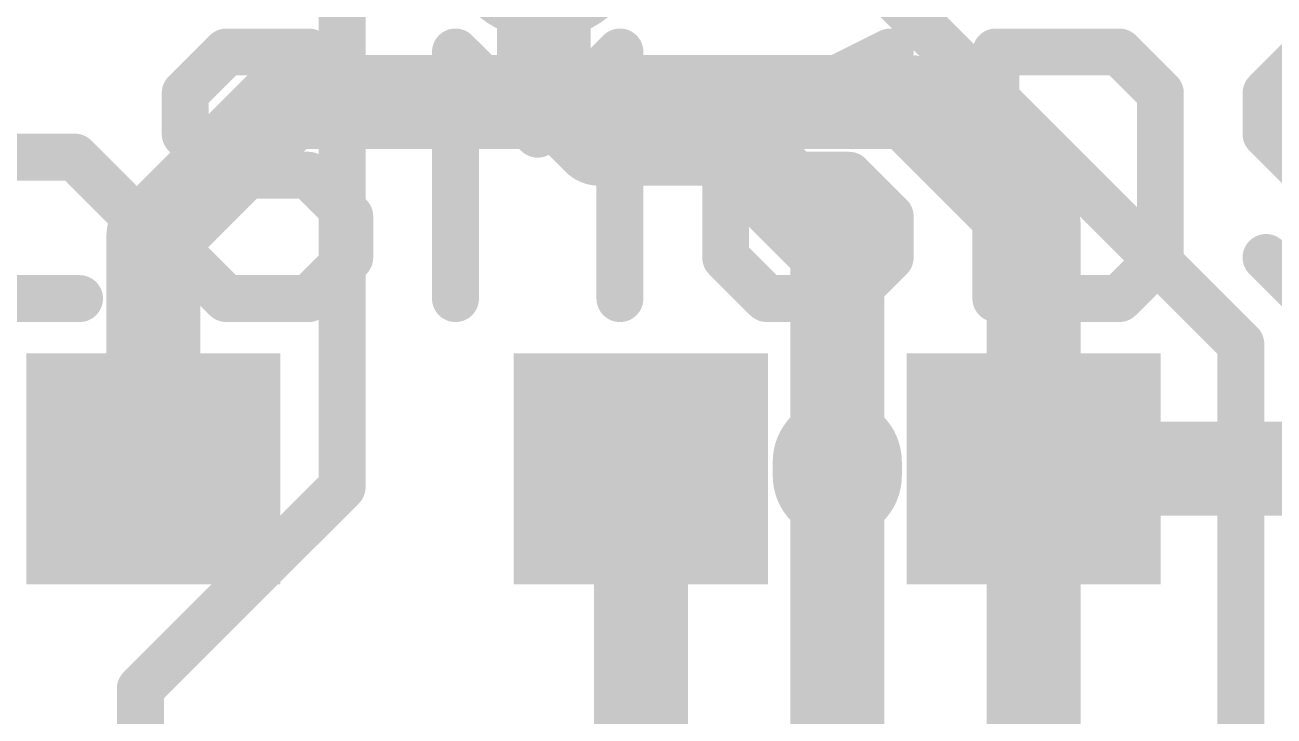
# Model space of a CAD drawing. Extents: x -0.1 to 23, y -0.1 to 23.
# Drawn here: x 7.91 to 13.32, y 14.17 to 17.16 of the extents above; entities that cross this region are included whole.
import ezdxf

# ---------------------------------------------------------------- set-up
doc = ezdxf.new("R2010")
doc.units = 0
for name, color, linetype in [('1', 12, 'CONTINUOUS'), ('16', 132, 'CONTINUOUS'), ('18', 110, 'CONTINUOUS'), ('21', 253, 'CONTINUOUS')]:
    doc.layers.add(name, color=color, linetype=linetype)

# ---------------------------------------------------------------- blocks, each defined once
blk = doc.blocks.new('RECT')
blk.add_solid([(-0.5, -0.5), (0.5, -0.5), (-0.5, 0.5), (0.5, 0.5)])
blk = doc.blocks.new('ROUNDV')
at = {"const_width": 0.5}
blk.add_lwpolyline([(0, -0.25, 1), (0, 0.25, 1), (0, -0.25)], format="xyb", dxfattribs=at)

msp = doc.modelspace()

# ---------------------------------------------------------------- linework, layer by layer
at = {"layer": '1'}
for points, const_width in [([(10.16, 16.9069), (10.16, 17.5419)], 0.4064), ([(10.0806, 16.8275), (10.16, 16.9069)], 0.4064), ([(10.16, 16.8275), (10.16, 16.9069)], 0.4064), ([(8.47, 16.2488), (9.0488, 16.8275)], 0.4064), ([(9.0488, 16.8275), (10.0806, 16.8275)], 0.4064), ([(11.7475, 16.8275), (10.16, 16.8275)], 0.4064), ([(12.28, 16.295), (11.7475, 16.8275)], 0.4064), ([(6.7469, 16.5894), (8.1294, 16.5894)], 0.2032), ([(8.47, 16.2488), (8.1294, 16.5894)], 0.2032), ([(12.28, 15.24), (12.28, 16.295)], 0.4064), ([(8.47, 15.24), (8.47, 16.2488)], 0.4064), ([(10.58, 15.24), (10.58, 13.755)], 0.4064), ([(12.28, 15.24), (14.39, 15.24)], 0.4064), ([(12.28, 15.24), (12.28, 13.55)], 0.4064), ([(10.58, 15.24), (10.58, 13.55)], 0.2032)]:
    msp.add_lwpolyline(points, dxfattribs=dict(at, const_width=const_width))
for points, const_width in [([(10.2616, 16.9069, 1), (10.0584, 16.9069)], 0.2032), ([(10.2318, 16.835, 1), (10.0882, 16.9787)], 0.2032), ([(9.0488, 16.9291, 1), (9.0488, 16.7259)], 0.2032), ([(9.1206, 16.7557, 1), (8.9769, 16.8993)], 0.2032), ([(10.16, 16.9291, 1), (10.16, 16.7259)], 0.2032), ([(10.0806, 16.7259, 1), (10.0806, 16.9291)], 0.2032), ([(11.8193, 16.8993, 1), (11.6757, 16.7557)], 0.2032), ([(11.7475, 16.7259, 1), (11.7475, 16.9291)], 0.2032), ([(10.0088, 16.8993, 1), (10.1525, 16.7557)], 0.2032), ([(10.0584, 16.9069, 1), (10.2616, 16.9069)], 0.2032), ([(10.0584, 16.8275, 1), (10.2616, 16.8275)], 0.2032), ([(8.1653, 16.6253, 1), (8.0935, 16.5535)], 0.1016), ([(8.1294, 16.5386, 1), (8.1294, 16.6402)], 0.1016), ([(12.3816, 16.295, 1), (12.1784, 16.295)], 0.2032), ([(8.5716, 16.2488, 1), (8.3684, 16.2488)], 0.2032), ([(12.2082, 16.2232, 1), (12.3518, 16.3668)], 0.2032), ([(8.3982, 16.3206, 1), (8.5418, 16.1769)], 0.2032), ([(8.4341, 16.2128, 1), (8.5059, 16.2847)], 0.1016), ([(10.6816, 15.24, 1), (10.4784, 15.24)], 0.2032), ([(12.28, 15.3416, 1), (12.28, 15.1384)], 0.2032), ([(12.3816, 15.24, 1), (12.1784, 15.24)], 0.2032), ([(8.3684, 15.24, 1), (8.5716, 15.24)], 0.2032), ([(10.6308, 15.24, 1), (10.5292, 15.24)], 0.1016), ([(12.1784, 15.24, 1), (12.3816, 15.24)], 0.2032)]:
    msp.add_lwpolyline(points, format="xyb", dxfattribs=dict(at, const_width=const_width))
at = {"layer": '16'}
for points, const_width in [([(13.1763, 15.7797), (10.922, 18.034)], 0.2032), ([(9.2869, 17.78), (9.2869, 15.1606)], 0.2032), ([(10.16, 16.9069), (10.16, 17.5419)], 0.4064), ([(10.3981, 16.6687), (10.16, 16.9069)], 0.4064), ([(10.9538, 16.6687), (10.3981, 16.6687)], 0.4064), ([(11.43, 16.1925), (10.9538, 16.6687)], 0.4064), ([(11.43, 11.43), (11.43, 16.1925)], 0.4064), ([(13.1763, 13.6525), (13.1763, 15.7797)], 0.2032), ([(9.2869, 15.1606), (8.4138, 14.2875)], 0.2032), ([(8.4138, 11.6681), (8.4138, 14.2875)], 0.2032)]:
    msp.add_lwpolyline(points, dxfattribs=dict(at, const_width=const_width))
for points, const_width in [([(10.2318, 16.9787, 1), (10.0882, 16.835)], 0.2032), ([(10.0584, 16.9069, 1), (10.2616, 16.9069)], 0.2032), ([(10.3981, 16.7704, 1), (10.3981, 16.5671)], 0.2032), ([(11.0256, 16.7406, 1), (10.8819, 16.5969)], 0.2032), ([(10.9538, 16.5671, 1), (10.9538, 16.7704)], 0.2032), ([(10.3263, 16.5969, 1), (10.47, 16.7406)], 0.2032), ([(11.5316, 16.1925, 1), (11.3284, 16.1925)], 0.2032), ([(11.3582, 16.1207, 1), (11.5018, 16.2643)], 0.2032), ([(13.2271, 15.7797, 1), (13.1255, 15.7797)], 0.1016), ([(13.1403, 15.7438, 1), (13.2122, 15.8157)], 0.1016), ([(9.3228, 15.1247, 1), (9.251, 15.1965)], 0.1016), ([(9.2361, 15.1606, 1), (9.3377, 15.1606)], 0.1016), ([(8.4646, 14.2875, 1), (8.3629, 14.2875)], 0.1016), ([(8.3778, 14.3234, 1), (8.4497, 14.2516)], 0.1016)]:
    msp.add_lwpolyline(points, format="xyb", dxfattribs=dict(at, const_width=const_width))
at = {"layer": '21'}
for points, const_width in [([(8.7861, 17.0443), (8.6081, 16.8664)], 0.2032), ([(9.142, 17.0443), (8.7861, 17.0443)], 0.2032), ([(9.3199, 16.8664), (9.142, 17.0443)], 0.2032), ([(9.7775, 15.9766), (9.7775, 17.0443)], 0.2032), ([(9.7775, 17.0443), (10.1334, 16.6884)], 0.2032), ([(10.1334, 16.6884), (10.4893, 17.0443)], 0.2032), ([(10.4893, 17.0443), (10.4893, 15.9766)], 0.2032), ([(11.6587, 17.0443), (11.3028, 16.8664)], 0.2032), ([(12.1163, 17.0443), (12.1163, 15.9766)], 0.2032), ([(12.6501, 17.0443), (12.1163, 17.0443)], 0.2032), ([(12.8281, 16.8664), (12.6501, 17.0443)], 0.2032), ([(13.4636, 17.0443), (13.2857, 16.8664)], 0.2032), ([(8.6081, 16.8664), (8.6081, 16.6884)], 0.2032), ([(11.3028, 16.8664), (10.9469, 16.5105)], 0.2032), ([(12.8281, 16.1546), (12.8281, 16.8664)], 0.2032), ([(13.2857, 16.8664), (13.2857, 16.6884)], 0.2032), ([(8.6081, 16.6884), (8.7861, 16.5105)], 0.2032), ([(13.2857, 16.6884), (13.4636, 16.5105)], 0.2032), ([(8.7861, 16.5105), (9.142, 16.5105)], 0.2032), ([(9.142, 16.5105), (9.3199, 16.3325)], 0.2032), ([(10.9469, 16.5105), (10.9469, 16.1546)], 0.2032), ([(11.4808, 16.5105), (10.9469, 16.5105)], 0.2032), ([(11.6587, 16.3325), (11.4808, 16.5105)], 0.2032), ([(9.3199, 16.3325), (9.3199, 16.1546)], 0.2032), ([(11.6587, 16.1546), (11.6587, 16.3325)], 0.2032), ([(8.7861, 15.9766), (8.6081, 16.1546)], 0.2032), ([(9.3199, 16.1546), (9.142, 15.9766)], 0.2032), ([(10.9469, 16.1546), (11.1248, 15.9766)], 0.2032), ([(11.4808, 15.9766), (11.6587, 16.1546)], 0.2032), ([(12.6501, 15.9766), (12.8281, 16.1546)], 0.2032), ([(13.4636, 15.9766), (13.2857, 16.1546)], 0.2032), ([(7.4387, 15.9766), (8.1505, 15.9766)], 0.2032), ([(9.142, 15.9766), (8.7861, 15.9766)], 0.2032), ([(11.1248, 15.9766), (11.4808, 15.9766)], 0.2032), ([(12.1163, 15.9766), (12.6501, 15.9766)], 0.2032), ([(11.43, 15.2095), (11.43, 15.2705)], 0.5588)]:
    msp.add_lwpolyline(points, dxfattribs=dict(at, const_width=const_width))
for points, const_width in [([(8.7861, 17.0951, 1), (8.7861, 16.9935)], 0.1016), ([(8.822, 17.0084, 1), (8.7501, 17.0802)], 0.1016), ([(9.1779, 17.0802, 1), (9.106, 17.0084)], 0.1016), ([(9.142, 16.9935, 1), (9.142, 17.0951)], 0.1016), ([(9.8283, 17.0443, 1), (9.7267, 17.0443)], 0.1016), ([(9.8134, 17.0802, 1), (9.7416, 17.0084)], 0.1016), ([(10.5401, 17.0443, 1), (10.4385, 17.0443)], 0.1016), ([(10.5252, 17.0084, 1), (10.4534, 17.0802)], 0.1016), ([(11.6814, 16.9989, 1), (11.636, 17.0897)], 0.1016), ([(12.1671, 17.0443, 1), (12.0655, 17.0443)], 0.1016), ([(12.1163, 17.0951, 1), (12.1163, 16.9935)], 0.1016), ([(12.6861, 17.0802, 1), (12.6142, 17.0084)], 0.1016), ([(12.6501, 16.9935, 1), (12.6501, 17.0951)], 0.1016), ([(8.6589, 16.8664, 1), (8.5573, 16.8664)], 0.1016), ([(8.5722, 16.9023, 1), (8.644, 16.8304)], 0.1016), ([(9.284, 16.8304, 1), (9.3558, 16.9023)], 0.1016), ([(11.2801, 16.9118, 1), (11.3255, 16.8209)], 0.1016), ([(11.3387, 16.8304, 1), (11.2669, 16.9023)], 0.1016), ([(12.8789, 16.8664, 1), (12.7773, 16.8664)], 0.1016), ([(12.7922, 16.8304, 1), (12.864, 16.9023)], 0.1016), ([(13.3365, 16.8664, 1), (13.2349, 16.8664)], 0.1016), ([(13.2498, 16.9023, 1), (13.3216, 16.8304)], 0.1016), ([(8.644, 16.7243, 1), (8.5722, 16.6525)], 0.1016), ([(10.0975, 16.7243, 1), (10.1693, 16.6525)], 0.1016), ([(10.0975, 16.6525, 1), (10.1693, 16.7243)], 0.1016), ([(13.3216, 16.7243, 1), (13.2498, 16.6525)], 0.1016), ([(8.5573, 16.6884, 1), (8.6589, 16.6884)], 0.1016), ([(13.2349, 16.6884, 1), (13.3365, 16.6884)], 0.1016), ([(8.7861, 16.5613, 1), (8.7861, 16.4597)], 0.1016), ([(8.7501, 16.4745, 1), (8.822, 16.5464)], 0.1016), ([(9.1779, 16.5464, 1), (9.106, 16.4745)], 0.1016), ([(9.142, 16.4597, 1), (9.142, 16.5613)], 0.1016), ([(10.9977, 16.5105, 1), (10.8961, 16.5105)], 0.1016), ([(10.9469, 16.5613, 1), (10.9469, 16.4597)], 0.1016), ([(10.911, 16.5464, 1), (10.9828, 16.4745)], 0.1016), ([(11.5167, 16.5464, 1), (11.4448, 16.4745)], 0.1016), ([(11.4808, 16.4597, 1), (11.4808, 16.5613)], 0.1016), ([(9.3707, 16.3325, 1), (9.2691, 16.3325)], 0.1016), ([(11.7095, 16.3325, 1), (11.6079, 16.3325)], 0.1016), ([(9.284, 16.2966, 1), (9.3558, 16.3684)], 0.1016), ([(11.6228, 16.2966, 1), (11.6946, 16.3684)], 0.1016), ([(8.644, 16.1905, 1), (8.5722, 16.1186)], 0.1016), ([(9.3558, 16.1186, 1), (9.284, 16.1905)], 0.1016), ([(10.9828, 16.1905, 1), (10.911, 16.1186)], 0.1016), ([(11.6946, 16.1186, 1), (11.6228, 16.1905)], 0.1016), ([(12.864, 16.1186, 1), (12.7922, 16.1905)], 0.1016), ([(13.3216, 16.1905, 1), (13.2498, 16.1186)], 0.1016), ([(9.2691, 16.1546, 1), (9.3707, 16.1546)], 0.1016), ([(10.8961, 16.1546, 1), (10.9977, 16.1546)], 0.1016), ([(11.6079, 16.1546, 1), (11.7095, 16.1546)], 0.1016), ([(12.7773, 16.1546, 1), (12.8789, 16.1546)], 0.1016), ([(8.1505, 15.9258, 1), (8.1505, 16.0274)], 0.1016), ([(8.7861, 16.0274, 1), (8.7861, 15.9258)], 0.1016), ([(8.7501, 15.9407, 1), (8.822, 16.0125)], 0.1016), ([(9.106, 16.0125, 1), (9.1779, 15.9407)], 0.1016), ([(9.142, 15.9258, 1), (9.142, 16.0274)], 0.1016), ([(11.1248, 16.0274, 1), (11.1248, 15.9258)], 0.1016), ([(11.0889, 15.9407, 1), (11.1608, 16.0125)], 0.1016), ([(11.4448, 16.0125, 1), (11.5167, 15.9407)], 0.1016), ([(11.4808, 15.9258, 1), (11.4808, 16.0274)], 0.1016), ([(12.1163, 16.0274, 1), (12.1163, 15.9258)], 0.1016), ([(12.6142, 16.0125, 1), (12.6861, 15.9407)], 0.1016), ([(12.6501, 15.9258, 1), (12.6501, 16.0274)], 0.1016), ([(9.7267, 15.9766, 1), (9.8283, 15.9766)], 0.1016), ([(10.4385, 15.9766, 1), (10.5401, 15.9766)], 0.1016), ([(12.0655, 15.9766, 1), (12.1671, 15.9766)], 0.1016), ([(11.5697, 15.2705, 1), (11.2903, 15.2705)], 0.2794), ([(11.2903, 15.2095, 1), (11.5697, 15.2095)], 0.2794)]:
    msp.add_lwpolyline(points, format="xyb", dxfattribs=dict(at, const_width=const_width))

# ---------------------------------------------------------------- block references
at = {"layer": '1', "xscale": 1.1, "rotation": 180}
for p in [(8.47, 15.24), (10.58, 15.24), (12.28, 15.24)]:
    msp.add_blockref('RECT', p, dxfattribs=at)
at = {"layer": '18', "xscale": 0.889, "yscale": 0.889}
msp.add_blockref('ROUNDV', (10.16, 17.5419), dxfattribs=at)
msp.add_blockref('ROUNDV', (10.16, 17.5419), dxfattribs=at)

doc.saveas('drawing.dxf')
